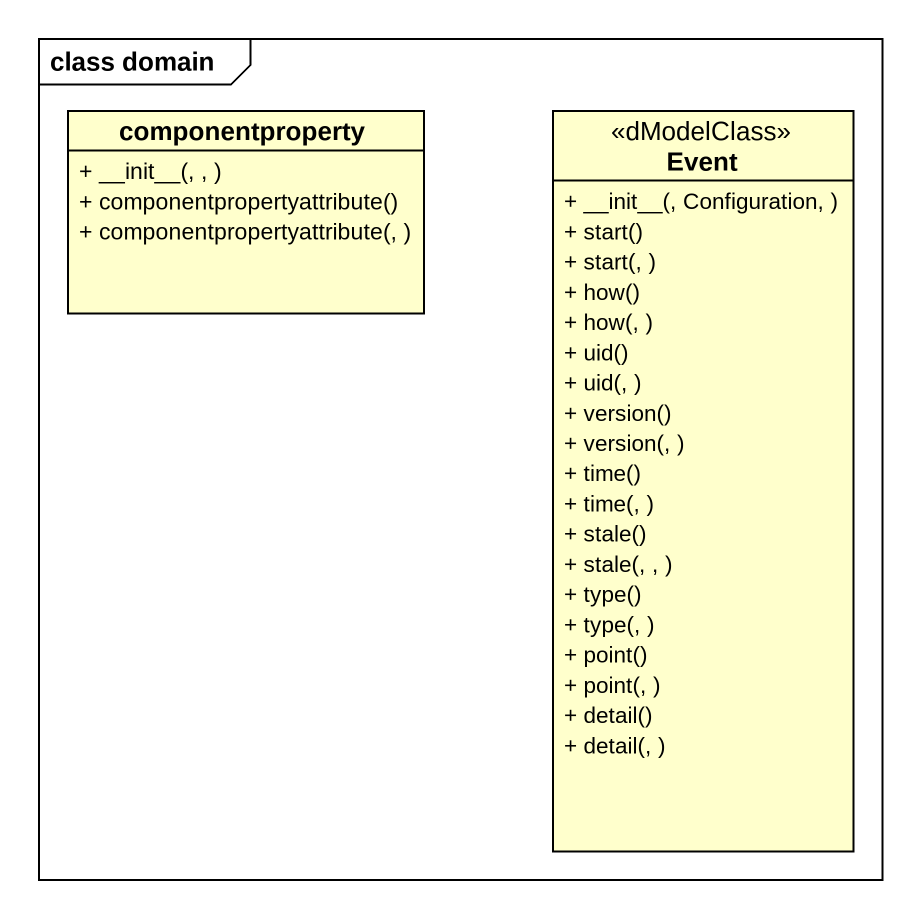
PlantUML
@startuml
mainframe class domain
hide circle
hide empty members
skinparam classAttributeIconSize 0
class componentproperty {
  + ~__init~__(, , )
  + componentpropertyattribute()
  + componentpropertyattribute(, )
}
class Event <<dModelClass>> {
  + ~__init~__(, Configuration, )
  + start()
  + start(, )
  + how()
  + how(, )
  + uid()
  + uid(, )
  + version()
  + version(, )
  + time()
  + time(, )
  + stale()
  + stale(, , )
  + type()
  + type(, )
  + point()
  + point(, )
  + detail()
  + detail(, )
}
@enduml
